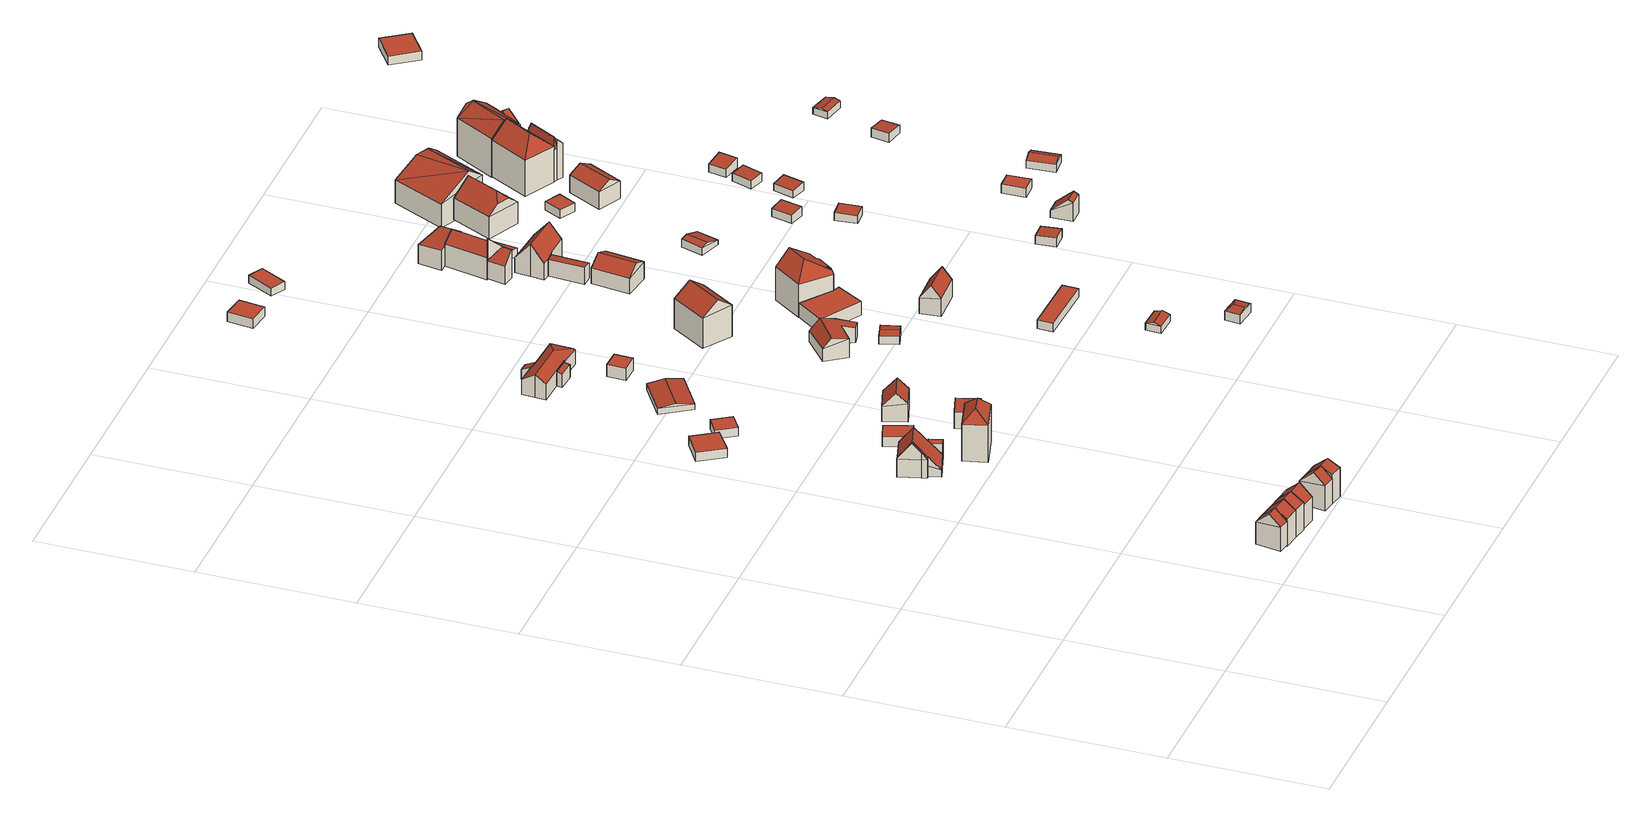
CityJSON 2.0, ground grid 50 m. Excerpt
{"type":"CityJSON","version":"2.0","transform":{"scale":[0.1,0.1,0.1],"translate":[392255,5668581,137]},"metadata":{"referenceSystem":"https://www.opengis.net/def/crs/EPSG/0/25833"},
"CityObjects":{
"building1":{"type":"Building","attributes":{"Gemeindeschluessel":14627140,"Geometrietyp2DReferenz":"3000","function":"31001_9998","roofType":"9999"},"children":["building1-1","building1-2","building1-3"]},
"building1-1":{"type":"BuildingPart","attributes":{"Dachtyp_tdc":"tdcGableRoof","Dachneigung":47.07,"QualitaetDacherkennung":55,"Geometrietyp2DReferenz":"3000","roofType":"3100","measuredHeight":11.53},"parents":["building1"],"geometry":[{"type":"MultiSurface","lod":"2","boundaries":[[[0,1,2,3,4]],[[5,6,7,8]],[[1,0,9,10,11]],[[6,5,12,11,10,13]],[[3,2,14,8,7,15]],[[16,14,2,1]],[[5,8,14,16]],[[15,7,6,17]],[[4,18,0]],[[3,15,17,18,4]],[[1,11,12,19,16]],[[16,19,12,5]],[[13,20,21,17,6]],[[21,18,17]],[[10,9,0,18,21,20,13]]],"semantics":{"surfaces":[{"type":"WallSurface"},{"type":"RoofSurface"},{"type":"GroundSurface"},{"type":"ClosureSurface"}],"values":[0,0,1,1,2,0,3,0,0,3,0,3,0,3,3]}}]},
"building1-2":{"type":"BuildingPart","attributes":{"Dachtyp_tdc":"tdcGableRoof","Dachneigung":50.43,"QualitaetDacherkennung":70,"Geometrietyp2DReferenz":"3000","roofType":"3100","measuredHeight":11.72},"parents":["building1"],"geometry":[{"type":"MultiSurface","lod":"2","boundaries":[[[21,22,23,15,17]],[[22,24,25,23]],[[24,26,27,25]],[[26,4,3,27]],[[26,28,29,9,0,4]],[[20,13,29,28,30,31]],[[22,31,30,24]],[[21,20,31,22]],[[24,30,28,26]],[[3,15,23,25,27]],[[17,15,3,4,18]],[[21,17,18]],[[29,13,10,9]],[[0,18,4]],[[10,13,20,21,18,0,9]]],"semantics":{"surfaces":[{"type":"WallSurface"},{"type":"RoofSurface"},{"type":"GroundSurface"},{"type":"ClosureSurface"}],"values":[0,0,0,0,1,1,0,0,0,2,3,3,0,0,3]}}]},
"building1-3":{"type":"BuildingPart","attributes":{"Dachtyp_tdc":"tdcPolyFlatRoof","Dachneigung":0,"QualitaetDacherkennung":55,"Geometrietyp2DReferenz":"3000","roofType":"1000","measuredHeight":6.22},"parents":["building1"],"geometry":[{"type":"MultiSurface","lod":"2","boundaries":[[[19,32,33,14,16]],[[32,34,35,33]],[[34,36,5,8,35]],[[36,34,32,19,12]],[[14,33,35,8]],[[12,5,36]],[[14,8,5,16]],[[16,5,12,19]]],"semantics":{"surfaces":[{"type":"WallSurface"},{"type":"RoofSurface"},{"type":"GroundSurface"},{"type":"ClosureSurface"}],"values":[0,0,0,1,2,0,3,3]}}]},
"building2":{"type":"Building","attributes":{"Dachtyp_tdc":"tdcPolyFlatRoof","Gemeindeschluessel":14627140,"Dachneigung":0,"QualitaetDacherkennung":100,"Geometrietyp2DReferenz":"3000","function":"31001_9998","roofType":"1000","measuredHeight":3},"geometry":[{"type":"MultiSurface","lod":"2","boundaries":[[[37,38,39,40]],[[38,41,42,39]],[[41,43,44,42]],[[43,37,40,44]],[[43,41,38,37]],[[40,39,42,44]]],"semantics":{"surfaces":[{"type":"WallSurface"},{"type":"RoofSurface"},{"type":"GroundSurface"}],"values":[0,0,0,0,1,2]}}]},
"building3":{"type":"Building","attributes":{"Dachtyp_tdc":"tdcPolyFlatRoof","Gemeindeschluessel":14627140,"Dachneigung":0,"QualitaetDacherkennung":64,"Geometrietyp2DReferenz":"3000","function":"31001_9998","roofType":"1000","measuredHeight":3.33},"geometry":[{"type":"MultiSurface","lod":"2","boundaries":[[[45,46,47,48]],[[46,49,50,47]],[[49,51,52,50]],[[51,45,48,52]],[[51,49,46,45]],[[48,47,50,52]]],"semantics":{"surfaces":[{"type":"WallSurface"},{"type":"RoofSurface"},{"type":"GroundSurface"}],"values":[0,0,0,0,1,2]}}]},
"building4":{"type":"Building","attributes":{"Dachtyp_tdc":"tdcFreeFormRoof","Gemeindeschluessel":14627140,"Dachneigung":39.55,"QualitaetDacherkennung":3,"Geometrietyp2DReferenz":"3000","function":"31001_9998","roofType":"5000","measuredHeight":15.87},"geometry":[{"type":"MultiSurface","lod":"2","boundaries":[[[53,54,55,56]],[[54,57,58,55]],[[57,59,60,58]],[[59,53,56,60]],[[61,62,59,57]],[[61,57,54]],[[62,61,54,53]],[[62,53,59]],[[56,55,58,60]]],"semantics":{"surfaces":[{"type":"WallSurface"},{"type":"RoofSurface"},{"type":"GroundSurface"}],"values":[0,0,0,0,1,1,1,1,2]}}]},
"building5":{"type":"Building","attributes":{"Dachtyp_tdc":"tdcPolyFlatRoof","Gemeindeschluessel":14627140,"Dachneigung":0,"QualitaetDacherkennung":25,"Geometrietyp2DReferenz":"3000","function":"31001_9998","roofType":"1000","measuredHeight":3},"geometry":[{"type":"MultiSurface","lod":"2","boundaries":[[[63,64,65,66]],[[64,67,68,65]],[[67,69,70,68]],[[69,63,66,70]],[[69,67,64,63]],[[66,65,68,70]]],"semantics":{"surfaces":[{"type":"WallSurface"},{"type":"RoofSurface"},{"type":"GroundSurface"}],"values":[0,0,0,0,1,2]}}]},
"building6":{"type":"Building","attributes":{"Dachtyp_tdc":"tdcGableRoof","Gemeindeschluessel":14627140,"Dachneigung":41.11,"QualitaetDacherkennung":85,"Geometrietyp2DReferenz":"3000","function":"31001_9998","roofType":"3100","measuredHeight":11.5},"geometry":[{"type":"MultiSurface","lod":"2","boundaries":[[[71,72,73,74]],[[72,75,76,73]],[[75,77,78,76]],[[77,71,74,78]],[[75,72,79]],[[71,77,80]],[[72,71,80,79]],[[77,75,79,80]],[[74,73,76,78]]],"semantics":{"surfaces":[{"type":"WallSurface"},{"type":"RoofSurface"},{"type":"GroundSurface"}],"values":[0,0,0,0,0,0,1,1,2]}}]},
"building7":{"type":"Building","attributes":{"Dachtyp_tdc":"tdcGableRoof","Gemeindeschluessel":14627140,"Dachneigung":40.53,"QualitaetDacherkennung":62,"Geometrietyp2DReferenz":"3000","function":"31001_9998","roofType":"3100","measuredHeight":11.86},"geometry":[{"type":"MultiSurface","lod":"2","boundaries":[[[81,82,83,84]],[[82,85,86,83]],[[85,87,88,86]],[[87,81,84,88]],[[85,82,89]],[[81,87,90]],[[82,81,90,89]],[[87,85,89,90]],[[84,83,86,88]]],"semantics":{"surfaces":[{"type":"WallSurface"},{"type":"RoofSurface"},{"type":"GroundSurface"}],"values":[0,0,0,0,0,0,1,1,2]}}]},
"building8":{"type":"Building","attributes":{"Dachtyp_tdc":"tdcGableRoof","Gemeindeschluessel":14627140,"Dachneigung":47.08,"QualitaetDacherkennung":84,"Geometrietyp2DReferenz":"3000","function":"31001_9998","roofType":"3100","measuredHeight":9.71},"geometry":[{"type":"MultiSurface","lod":"2","boundaries":[[[91,92,93,94]],[[92,95,96,93]],[[95,97,98,96]],[[97,91,94,98]],[[95,92,99]],[[91,97,100]],[[92,91,100,99]],[[97,95,99,100]],[[94,93,96,98]]],"semantics":{"surfaces":[{"type":"WallSurface"},{"type":"RoofSurface"},{"type":"GroundSurface"}],"values":[0,0,0,0,0,0,1,1,2]}}]},
"building9":{"type":"Building","attributes":{"Dachtyp_tdc":"tdcGableRoof","Gemeindeschluessel":14627140,"Dachneigung":41.24,"QualitaetDacherkennung":57,"Geometrietyp2DReferenz":"3000","function":"31001_9998","roofType":"3100","measuredHeight":11.95},"geometry":[{"type":"MultiSurface","lod":"2","boundaries":[[[82,101,102,83]],[[101,103,104,102]],[[103,85,86,104]],[[85,82,83,86]],[[103,101,105]],[[82,85,106]],[[101,82,106,105]],[[85,103,105,106]],[[83,102,104,86]]],"semantics":{"surfaces":[{"type":"WallSurface"},{"type":"RoofSurface"},{"type":"GroundSurface"}],"values":[0,0,0,0,0,0,1,1,2]}}]},
"building10":{"type":"Building","attributes":{"Dachtyp_tdc":"tdcPolyFlatRoof","Gemeindeschluessel":14627140,"Dachneigung":3.62,"QualitaetDacherkennung":52,"Geometrietyp2DReferenz":"3000","function":"31001_9998","roofType":"2100","measuredHeight":6.01},"geometry":[{"type":"MultiSurface","lod":"2","boundaries":[[[107,108,109,110]],[[108,111,112,109]],[[111,113,114,112]],[[113,107,110,114]],[[113,111,108,107]],[[110,109,112,114]]],"semantics":{"surfaces":[{"type":"WallSurface"},{"type":"RoofSurface"},{"type":"GroundSurface"}],"values":[0,0,0,0,1,2]}}]},
"building11":{"type":"Building","attributes":{"Dachtyp_tdc":"tdcGableRoof","Gemeindeschluessel":14627140,"Dachneigung":40.76,"QualitaetDacherkennung":75,"Geometrietyp2DReferenz":"3000","function":"31001_9998","roofType":"3100","measuredHeight":11.77},"geometry":[{"type":"MultiSurface","lod":"2","boundaries":[[[115,116,117,118]],[[116,101,119,117]],[[101,120,121,119]],[[120,115,118,121]],[[101,116,122]],[[115,120,123]],[[116,115,123,122]],[[120,101,122,123]],[[118,117,119,121]]],"semantics":{"surfaces":[{"type":"WallSurface"},{"type":"RoofSurface"},{"type":"GroundSurface"}],"values":[0,0,0,0,0,0,1,1,2]}}]},
"building12":{"type":"Building","attributes":{"Dachtyp_tdc":"tdcGableRoof","Gemeindeschluessel":14627140,"Dachneigung":10.63,"QualitaetDacherkennung":51,"Geometrietyp2DReferenz":"3000","function":"31001_9998","roofType":"3100","measuredHeight":3},"geometry":[{"type":"MultiSurface","lod":"2","boundaries":[[[124,125,126,127]],[[125,128,129,126]],[[128,130,131,129]],[[130,124,127,131]],[[128,125,132]],[[124,130,133]],[[125,124,133,132]],[[130,128,132,133]],[[127,126,129,131]]],"semantics":{"surfaces":[{"type":"WallSurface"},{"type":"RoofSurface"},{"type":"GroundSurface"}],"values":[0,0,0,0,0,0,1,1,2]}}]},
"building13":{"type":"Building","attributes":{"Dachtyp_tdc":"tdcGableRoof","Gemeindeschluessel":14627140,"Dachneigung":40.9,"QualitaetDacherkennung":84,"Geometrietyp2DReferenz":"3000","function":"31001_9998","roofType":"3100","measuredHeight":11.92},"geometry":[{"type":"MultiSurface","lod":"2","boundaries":[[[134,135,136,137]],[[135,138,139,136]],[[138,140,141,139]],[[140,134,137,141]],[[138,135,142]],[[134,140,143]],[[135,134,143,142]],[[140,138,142,143]],[[137,136,139,141]]],"semantics":{"surfaces":[{"type":"WallSurface"},{"type":"RoofSurface"},{"type":"GroundSurface"}],"values":[0,0,0,0,0,0,1,1,2]}}]},
"building14":{"type":"Building","attributes":{"Gemeindeschluessel":14627140,"Geometrietyp2DReferenz":"3000","function":"31001_9998","roofType":"9999"},"children":["building14-1","building14-2","building14-3"]},
"building14-1":{"type":"BuildingPart","attributes":{"Dachtyp_tdc":"tdcPolyFlatRoof","Dachneigung":24.94,"QualitaetDacherkennung":84,"Geometrietyp2DReferenz":"3000","roofType":"2100","measuredHeight":5.03},"parents":["building14"],"geometry":[{"type":"MultiSurface","lod":"2","boundaries":[[[144,145,146,147]],[[145,148,149,146]],[[150,144,147,151]],[[150,152,148,145,144]],[[147,146,149,153,151]],[[153,149,148,152]],[[150,151,153,152]]],"semantics":{"surfaces":[{"type":"WallSurface"},{"type":"RoofSurface"},{"type":"GroundSurface"},{"type":"ClosureSurface"}],"values":[0,0,0,1,2,3,3]}}]},
"building14-2":{"type":"BuildingPart","attributes":{"Dachtyp_tdc":"tdcPolyFlatRoof","Dachneigung":13.59,"QualitaetDacherkennung":70,"Geometrietyp2DReferenz":"3000","roofType":"2100","measuredHeight":4.99},"parents":["building14"],"geometry":[{"type":"MultiSurface","lod":"2","boundaries":[[[154,155,156,157]],[[155,158,159,156]],[[158,160,161,159]],[[158,155,154,162,160]],[[161,163,157,156,159]],[[163,161,160,162]],[[154,157,163,162]]],"semantics":{"surfaces":[{"type":"WallSurface"},{"type":"RoofSurface"},{"type":"GroundSurface"},{"type":"ClosureSurface"}],"values":[0,0,0,1,2,3,3]}}]},
"building14-3":{"type":"BuildingPart","attributes":{"Dachtyp_tdc":"tdcHipAndGableRoof","Dachneigung":30.52,"QualitaetDacherkennung":41,"Geometrietyp2DReferenz":"3000","roofType":"5000","measuredHeight":7.71},"parents":["building14"],"geometry":[{"type":"MultiSurface","lod":"2","boundaries":[[[164,165,166,161,160]],[[165,167,168,166]],[[167,169,170,168]],[[169,171,150,151,170]],[[172,173,174,149,148]],[[173,175,176,174]],[[175,177,178,176]],[[177,179,154,157,178]],[[175,173,180]],[[173,172,181,171,169,167,180]],[[167,165,164,182,179,177,175,180]],[[163,161,166,168,170,151,153,149,174,176,178,157]],[[160,162,182,164]],[[160,161,163,162]],[[152,150,171,181]],[[152,153,151,150]],[[172,148,152,181]],[[148,149,153,152]],[[162,154,179,182]],[[162,163,157,154]]],"semantics":{"surfaces":[{"type":"WallSurface"},{"type":"RoofSurface"},{"type":"GroundSurface"},{"type":"ClosureSurface"}],"values":[0,0,0,0,0,0,0,0,1,1,1,2,0,3,0,3,0,3,0,3]}}]},
"building15":{"type":"Building","attributes":{"Dachtyp_tdc":"tdcPolyFlatRoof","Gemeindeschluessel":14627140,"Dachneigung":0,"QualitaetDacherkennung":93,"Geometrietyp2DReferenz":"3000","function":"31001_9998","roofType":"1000","measuredHeight":4.22},"geometry":[{"type":"MultiSurface","lod":"2","boundaries":[[[183,184,185,186]],[[184,187,188,185]],[[187,189,190,188]],[[189,183,186,190]],[[189,187,184,183]],[[186,185,188,190]]],"semantics":{"surfaces":[{"type":"WallSurface"},{"type":"RoofSurface"},{"type":"GroundSurface"}],"values":[0,0,0,0,1,2]}}]},
"building16":{"type":"Building","attributes":{"Dachtyp_tdc":"tdcGableRoof","Gemeindeschluessel":14627140,"Dachneigung":40.78,"QualitaetDacherkennung":60,"Geometrietyp2DReferenz":"3000","function":"31001_9998","roofType":"3100","measuredHeight":11.79},"geometry":[{"type":"MultiSurface","lod":"2","boundaries":[[[191,192,193,136]],[[192,194,195,193]],[[194,196,139,195]],[[196,191,136,139]],[[194,192,197]],[[191,196,198]],[[192,191,198,197]],[[196,194,197,198]],[[136,193,195,139]]],"semantics":{"surfaces":[{"type":"WallSurface"},{"type":"RoofSurface"},{"type":"GroundSurface"}],"values":[0,0,0,0,0,0,1,1,2]}}]},
"building17":{"type":"Building","attributes":{"Dachtyp_tdc":"tdcFreeFormRoof","Gemeindeschluessel":14627140,"Dachneigung":14.62,"QualitaetDacherkennung":35,"Geometrietyp2DReferenz":"3000","function":"31001_9998","roofType":"5000","measuredHeight":7.51},"geometry":[{"type":"MultiSurface","lod":"2","boundaries":[[[199,200,201,202]],[[200,203,204,201]],[[203,205,206,204]],[[205,207,208,206]],[[207,209,210,208]],[[209,211,212,210]],[[211,199,202,212]],[[213,214,203,200]],[[209,207,205,214,213,199,211]],[[205,203,214]],[[200,199,213]],[[202,201,204,206,208,210,212]]],"semantics":{"surfaces":[{"type":"WallSurface"},{"type":"RoofSurface"},{"type":"GroundSurface"}],"values":[0,0,0,0,0,0,0,1,1,0,0,2]}}]},
"building18":{"type":"Building","attributes":{"Dachtyp_tdc":"tdcGableRoof","Gemeindeschluessel":14627140,"Dachneigung":10.05,"QualitaetDacherkennung":79,"Geometrietyp2DReferenz":"3000","function":"31001_9998","roofType":"3100","measuredHeight":3.26},"geometry":[{"type":"MultiSurface","lod":"2","boundaries":[[[215,216,217,218]],[[216,219,220,217]],[[219,221,222,220]],[[221,215,218,222]],[[219,216,223]],[[215,221,224]],[[216,215,224,223]],[[221,219,223,224]],[[218,217,220,222]]],"semantics":{"surfaces":[{"type":"WallSurface"},{"type":"RoofSurface"},{"type":"GroundSurface"}],"values":[0,0,0,0,0,0,1,1,2]}}]},
"building19":{"type":"Building","attributes":{"Dachtyp_tdc":"tdcGableRoof","Gemeindeschluessel":14627140,"Dachneigung":35.91,"QualitaetDacherkennung":78,"Geometrietyp2DReferenz":"3000","function":"31001_9998","roofType":"3100","measuredHeight":14.37},"geometry":[{"type":"MultiSurface","lod":"2","boundaries":[[[225,226,227,228]],[[226,229,230,227]],[[229,231,232,230]],[[231,225,228,232]],[[229,226,233]],[[225,231,234]],[[226,225,234,233]],[[231,229,233,234]],[[228,227,230,232]]],"semantics":{"surfaces":[{"type":"WallSurface"},{"type":"RoofSurface"},{"type":"GroundSurface"}],"values":[0,0,0,0,0,0,1,1,2]}}]},
"building20":{"type":"Building","attributes":{"Dachtyp_tdc":"tdcPolyFlatRoof","Gemeindeschluessel":14627140,"Dachneigung":0,"QualitaetDacherkennung":76,"Geometrietyp2DReferenz":"3000","function":"31001_9998","roofType":"1000","measuredHeight":4.73},"geometry":[{"type":"MultiSurface","lod":"2","boundaries":[[[235,236,237,238]],[[236,239,240,237]],[[239,241,242,240]],[[241,243,244,242]],[[243,235,238,244]],[[243,241,239,236,235]],[[238,237,240,242,244]]],"semantics":{"surfaces":[{"type":"WallSurface"},{"type":"RoofSurface"},{"type":"GroundSurface"}],"values":[0,0,0,0,0,1,2]}}]},
"building21":{"type":"Building","attributes":{"Dachtyp_tdc":"tdcFreeFormRoof","Gemeindeschluessel":14627140,"Dachneigung":33.15,"QualitaetDacherkennung":37,"Geometrietyp2DReferenz":"3000","function":"31001_9998","roofType":"5000","measuredHeight":16.19},"geometry":[{"type":"MultiSurface","lod":"2","boundaries":[[[245,246,247,248]],[[246,249,250,247]],[[249,251,252,250]],[[251,253,254,252]],[[253,255,256,254]],[[255,257,258,256]],[[257,259,260,258]],[[259,245,248,260]],[[255,261,262,257]],[[246,245,263,262,261,253,251,249]],[[262,263,259,257]],[[255,253,261]],[[245,259,263]],[[248,247,250,252,254,256,258,260]]],"semantics":{"surfaces":[{"type":"WallSurface"},{"type":"RoofSurface"},{"type":"GroundSurface"}],"values":[0,0,0,0,0,0,0,0,1,1,1,0,0,2]}}]},
"building22":{"type":"Building","attributes":{"Dachtyp_tdc":"tdcGableRoof","Gemeindeschluessel":14627140,"Dachneigung":52.8,"QualitaetDacherkennung":62,"Geometrietyp2DReferenz":"3000","function":"31001_9998","roofType":"3100","measuredHeight":9.97},"geometry":[{"type":"MultiSurface","lod":"2","boundaries":[[[264,265,266,267]],[[265,268,269,266]],[[268,270,271,269]],[[270,264,267,271]],[[268,265,272]],[[264,270,273]],[[265,264,273,272]],[[270,268,272,273]],[[267,266,269,271]]],"semantics":{"surfaces":[{"type":"WallSurface"},{"type":"RoofSurface"},{"type":"GroundSurface"}],"values":[0,0,0,0,0,0,1,1,2]}}]},
"building23":{"type":"Building","attributes":{"Dachtyp_tdc":"tdcPolyFlatRoof","Gemeindeschluessel":14627140,"Dachneigung":0,"QualitaetDacherkennung":80,"Geometrietyp2DReferenz":"3000","function":"31001_9998","roofType":"1000","measuredHeight":3.34},"geometry":[{"type":"MultiSurface","lod":"2","boundaries":[[[274,275,276,277]],[[275,278,279,276]],[[278,280,281,279]],[[280,274,277,281]],[[280,278,275,274]],[[277,276,279,281]]],"semantics":{"surfaces":[{"type":"WallSurface"},{"type":"RoofSurface"},{"type":"GroundSurface"}],"values":[0,0,0,0,1,2]}}]},
"building24":{"type":"Building","attributes":{"Dachtyp_tdc":"tdcGableRoof","Gemeindeschluessel":14627140,"Dachneigung":25.29,"QualitaetDacherkennung":45,"Geometrietyp2DReferenz":"3000","function":"31001_9998","roofType":"3100","measuredHeight":8.28},"geometry":[{"type":"MultiSurface","lod":"2","boundaries":[[[282,283,284]],[[285,282,284,286]],[[283,287,286,284]],[[288,289,290,291]],[[282,285,289,288]],[[285,287,290,289]],[[287,283,291,290]],[[283,282,288,291]],[[287,285,286]]],"semantics":{"surfaces":[{"type":"WallSurface"},{"type":"RoofSurface"},{"type":"GroundSurface"}],"values":[0,1,1,2,0,0,0,0,0]}}]},
"building25":{"type":"Building","attributes":{"Dachtyp_tdc":"tdcPolyFlatRoof","Gemeindeschluessel":14627140,"Dachneigung":0,"QualitaetDacherkennung":50,"Geometrietyp2DReferenz":"3000","function":"31001_9998","roofType":"1000","measuredHeight":2.82},"geometry":[{"type":"MultiSurface","lod":"2","boundaries":[[[292,293,294,295]],[[293,296,297,294]],[[296,298,299,297]],[[298,292,295,299]],[[298,296,293,292]],[[295,294,297,299]]],"semantics":{"surfaces":[{"type":"WallSurface"},{"type":"RoofSurface"},{"type":"GroundSurface"}],"values":[0,0,0,0,1,2]}}]},
"building26":{"type":"Building","attributes":{"Dachtyp_tdc":"tdcPolyFlatRoof","Gemeindeschluessel":14627140,"Dachneigung":5.7,"QualitaetDacherkennung":66,"Geometrietyp2DReferenz":"3000","function":"31001_9998","roofType":"2100","measuredHeight":5.74},"geometry":[{"type":"MultiSurface","lod":"2","boundaries":[[[300,301,302,303]],[[301,304,305,302]],[[304,306,307,305]],[[306,300,303,307]],[[306,304,301,300]],[[303,302,305,307]]],"semantics":{"surfaces":[{"type":"WallSurface"},{"type":"RoofSurface"},{"type":"GroundSurface"}],"values":[0,0,0,0,1,2]}}]},
"building27":{"type":"Building","attributes":{"Gemeindeschluessel":14627140,"Geometrietyp2DReferenz":"3000","function":"31001_9998","roofType":"9999"},"children":["building27-1","building27-2"]},
"building27-1":{"type":"BuildingPart","attributes":{"Dachtyp_tdc":"tdcPolyFlatRoof","Dachneigung":44.88,"QualitaetDacherkennung":81,"Geometrietyp2DReferenz":"3000","roofType":"2100","measuredHeight":9.98},"parents":["building27"],"geometry":[{"type":"MultiSurface","lod":"2","boundaries":[[[308,309,310,311]],[[308,312,313,309]],[[312,314,315,313]],[[312,308,311,314]],[[315,310,309,313]],[[310,315,314,311]]],"semantics":{"surfaces":[{"type":"WallSurface"},{"type":"RoofSurface"},{"type":"GroundSurface"},{"type":"ClosureSurface"}],"values":[0,0,0,1,2,3]}}]},
"building27-2":{"type":"BuildingPart","attributes":{"Dachtyp_tdc":"tdcPolyFlatRoof","Dachneigung":45.71,"QualitaetDacherkennung":46,"Geometrietyp2DReferenz":"3000","roofType":"2100","measuredHeight":13.86},"parents":["building27"],"geometry":[{"type":"MultiSurface","lod":"2","boundaries":[[[316,311,310,317]],[[318,319,320,315,314]],[[319,316,317,320]],[[319,318,311,316]],[[317,310,315,320]],[[314,311,318]],[[315,310,311,314]]],"semantics":{"surfaces":[{"type":"WallSurface"},{"type":"RoofSurface"},{"type":"GroundSurface"},{"type":"ClosureSurface"}],"values":[0,0,0,1,2,0,3]}}]},
"building28":{"type":"Building","attributes":{"Dachtyp_tdc":"tdcGableRoof","Gemeindeschluessel":14627140,"Dachneigung":16.74,"QualitaetDacherkennung":88,"Geometrietyp2DReferenz":"3000","function":"31001_9998","roofType":"3100","measuredHeight":3.21},"geometry":[{"type":"MultiSurface","lod":"2","boundaries":[[[321,322,323,324]],[[322,325,326,323]],[[325,327,328,326]],[[327,321,324,328]],[[325,322,329]],[[321,327,330]],[[322,321,330,329]],[[327,325,329,330]],[[324,323,326,328]]],"semantics":{"surfaces":[{"type":"WallSurface"},{"type":"RoofSurface"},{"type":"GroundSurface"}],"values":[0,0,0,0,0,0,1,1,2]}}]},
"building29":{"type":"Building","attributes":{"Dachtyp_tdc":"tdcGableRoof","Gemeindeschluessel":14627140,"Dachneigung":49.77,"QualitaetDacherkennung":65,"Geometrietyp2DReferenz":"3000","function":"31001_9998","roofType":"3100","measuredHeight":11.02},"geometry":[{"type":"MultiSurface","lod":"2","boundaries":[[[300,331,332,303]],[[331,333,334,332]],[[333,335,336,334]],[[335,337,338,336]],[[337,339,340,338]],[[339,341,342,340]],[[341,343,302,342]],[[343,300,303,302]],[[339,337,335,333]],[[333,331,300,343,341,339]],[[303,332,334,336,338,340,342,302]]],"semantics":{"surfaces":[{"type":"WallSurface"},{"type":"RoofSurface"},{"type":"GroundSurface"}],"values":[0,0,0,0,0,0,0,0,1,1,2]}}]},
"building30":{"type":"Building","attributes":{"Dachtyp_tdc":"tdcFreeFormRoof","Gemeindeschluessel":14627140,"Dachneigung":38.58,"QualitaetDacherkennung":89,"Geometrietyp2DReferenz":"3000","function":"31001_9998","roofType":"5000","measuredHeight":10.67},"geometry":[{"type":"MultiSurface","lod":"2","boundaries":[[[344,345,346,347]],[[345,348,349,346]],[[348,350,351,349]],[[350,352,353,351]],[[352,344,347,353]],[[354,355,345,344]],[[352,350,348,355,354]],[[348,345,355]],[[344,352,354]],[[347,346,349,351,353]]],"semantics":{"surfaces":[{"type":"WallSurface"},{"type":"RoofSurface"},{"type":"GroundSurface"}],"values":[0,0,0,0,0,1,1,0,0,2]}}]},
"building31":{"type":"Building","attributes":{"Dachtyp_tdc":"tdcPolyFlatRoof","Gemeindeschluessel":14627140,"Dachneigung":0,"QualitaetDacherkennung":61,"Geometrietyp2DReferenz":"3000","function":"31001_9998","roofType":"1000","measuredHeight":2.75},"geometry":[{"type":"MultiSurface","lod":"2","boundaries":[[[356,357,358,359]],[[357,360,361,358]],[[360,362,363,361]],[[362,356,359,363]],[[362,360,357,356]],[[359,358,361,363]]],"semantics":{"surfaces":[{"type":"WallSurface"},{"type":"RoofSurface"},{"type":"GroundSurface"}],"values":[0,0,0,0,1,2]}}]},
"building32":{"type":"Building","attributes":{"Dachtyp_tdc":"tdcPolyFlatRoof","Gemeindeschluessel":14627140,"Dachneigung":2.71,"QualitaetDacherkennung":87,"Geometrietyp2DReferenz":"3000","function":"31001_9998","roofType":"2100","measuredHeight":6.83},"geometry":[{"type":"MultiSurface","lod":"2","boundaries":[[[364,365,349,366]],[[365,367,346,349]],[[367,368,369,346]],[[368,370,371,369]],[[370,372,373,371]],[[372,364,366,373]],[[372,370,368,367,365,364]],[[366,349,346,369,371,373]]],"semantics":{"surfaces":[{"type":"WallSurface"},{"type":"RoofSurface"},{"type":"GroundSurface"}],"values":[0,0,0,0,0,0,1,2]}}]},
"building33":{"type":"Building","attributes":{"Dachtyp_tdc":"tdcHipAndGableRoof","Gemeindeschluessel":14627140,"Dachneigung":11.15,"QualitaetDacherkennung":30,"Geometrietyp2DReferenz":"3000","function":"31001_9998","roofType":"5000","measuredHeight":3.85},"geometry":[{"type":"MultiSurface","lod":"2","boundaries":[[[374,375,376,377]],[[375,378,379,376]],[[378,380,381,379]],[[380,374,377,381]],[[378,375,382]],[[374,380,383]],[[375,374,383,382]],[[380,378,382,383]],[[377,376,379,381]]],"semantics":{"surfaces":[{"type":"WallSurface"},{"type":"RoofSurface"},{"type":"GroundSurface"}],"values":[0,0,0,0,1,0,1,1,2]}}]},
"building34":{"type":"Building","attributes":{"Dachtyp_tdc":"tdcPolyFlatRoof","Gemeindeschluessel":14627140,"Dachneigung":0,"QualitaetDacherkennung":65,"Geometrietyp2DReferenz":"3000","function":"31001_9998","roofType":"1000","measuredHeight":2.64},"geometry":[{"type":"MultiSurface","lod":"2","boundaries":[[[384,385,386,387]],[[385,388,389,386]],[[388,390,391,389]],[[390,384,387,391]],[[390,388,385,384]],[[387,386,389,391]]],"semantics":{"surfaces":[{"type":"WallSurface"},{"type":"RoofSurface"},{"type":"GroundSurface"}],"values":[0,0,0,0,1,2]}}]},
"building35":{"type":"Building","attributes":{"Dachtyp_tdc":"tdcGableRoof","Gemeindeschluessel":14627140,"Dachneigung":18.25,"QualitaetDacherkennung":76,"Geometrietyp2DReferenz":"3000","function":"31001_9998","roofType":"3100","measuredHeight":3.21},"geometry":[{"type":"MultiSurface","lod":"2","boundaries":[[[392,393,394,395]],[[393,396,397,394]],[[396,398,399,397]],[[398,392,395,399]],[[396,393,400]],[[392,398,401]],[[393,392,401,400]],[[398,396,400,401]],[[395,394,397,399]]],"semantics":{"surfaces":[{"type":"WallSurface"},{"type":"RoofSurface"},{"type":"GroundSurface"}],"values":[0,0,0,0,0,0,1,1,2]}}]},
"building36":{"type":"Building","attributes":{"Dachtyp_tdc":"tdcPolyFlatRoof","Gemeindeschluessel":14627140,"Dachneigung":2.57,"QualitaetDacherkennung":79,"Geometrietyp2DReferenz":"3000","function":"31001_9998","roofType":"2100","measuredHeight":3.1},"geometry":[{"type":"MultiSurface","lod":"2","boundaries":[[[402,403,404,405]],[[403,406,407,404]],[[406,408,409,407]],[[408,402,405,409]],[[408,406,403,402]],[[405,404,407,409]]],"semantics":{"surfaces":[{"type":"WallSurface"},{"type":"RoofSurface"},{"type":"GroundSurface"}],"values":[0,0,0,0,1,2]}}]},
"building37":{"type":"Building","attributes":{"Dachtyp_tdc":"tdcGableAndHippedGRoof","Gemeindeschluessel":14627140,"Dachneigung":40.65,"QualitaetDacherkennung":74,"Geometrietyp2DReferenz":"3000","function":"31001_9998","roofType":"9999","measuredHeight":12.59},"geometry":[{"type":"MultiSurface","lod":"2","boundaries":[[[410,411,412,413]],[[411,414,415,412]],[[414,416,417,415]],[[416,410,413,417]],[[414,411,418,419]],[[410,416,420]],[[419,418,421]],[[411,410,420,421,418]],[[416,414,419,421,420]],[[413,412,415,417]]],"semantics":{"surfaces":[{"type":"WallSurface"},{"type":"RoofSurface"},{"type":"GroundSurface"}],"values":[0,0,0,0,0,0,1,1,1,2]}}]},
"building38":{"type":"Building","attributes":{"Dachtyp_tdc":"tdcPolyFlatRoof","Gemeindeschluessel":14627140,"Dachneigung":6.12,"QualitaetDacherkennung":93,"Geometrietyp2DReferenz":"3000","function":"31001_9998","roofType":"2100","measuredHeight":3.27},"geometry":[{"type":"MultiSurface","lod":"2","boundaries":[[[422,423,424,425]],[[423,426,427,424]],[[426,428,429,427]],[[428,422,425,429]],[[428,426,423,422]],[[425,424,427,429]]],"semantics":{"surfaces":[{"type":"WallSurface"},{"type":"RoofSurface"},{"type":"GroundSurface"}],"values":[0,0,0,0,1,2]}}]},
"building39":{"type":"Building","attributes":{"Dachtyp_tdc":"tdcPolyFlatRoof","Gemeindeschluessel":14627140,"Dachneigung":3.81,"QualitaetDacherkennung":82,"Geometrietyp2DReferenz":"3000","function":"31001_9998","roofType":"2100","measuredHeight":2.9},"geometry":[{"type":"MultiSurface","lod":"2","boundaries":[[[430,431,432,433]],[[431,434,435,432]],[[434,436,437,435]],[[436,430,433,437]],[[436,434,431,430]],[[433,432,435,437]]],"semantics":{"surfaces":[{"type":"WallSurface"},{"type":"RoofSurface"},{"type":"GroundSurface"}],"values":[0,0,0,0,1,2]}}]},
"building40":{"type":"Building","attributes":{"Dachtyp_tdc":"tdcPolyFlatRoof","Gemeindeschluessel":14627140,"Dachneigung":0,"QualitaetDacherkennung":87,"Geometrietyp2DReferenz":"3000","function":"31001_9998","roofType":"1000","measuredHeight":3.01},"geometry":[{"type":"MultiSurface","lod":"2","boundaries":[[[438,439,440,441]],[[439,442,443,440]],[[442,444,445,443]],[[444,438,441,445]],[[444,442,439,438]],[[441,440,443,445]]],"semantics":{"surfaces":[{"type":"WallSurface"},{"type":"RoofSurface"},{"type":"GroundSurface"}],"values":[0,0,0,0,1,2]}}]},
"building41":{"type":"Building","attributes":{"Dachtyp_tdc":"tdcGableAndHippedGRoof","Gemeindeschluessel":14627140,"Dachneigung":28.64,"QualitaetDacherkennung":58,"Geometrietyp2DReferenz":"3000","function":"31001_9998","roofType":"9999","measuredHeight":14.32},"geometry":[{"type":"MultiSurface","lod":"2","boundaries":[[[446,447,448,449]],[[447,450,451,448]],[[450,452,453,451]],[[452,446,449,453]],[[450,447,454,455]],[[446,452,456]],[[455,454,457]],[[454,456,457]],[[447,456,454]],[[456,447,446]],[[457,450,455]],[[457,452,450]],[[452,457,456]],[[449,448,451,453]]],"semantics":{"surfaces":[{"type":"WallSurface"},{"type":"RoofSurface"},{"type":"GroundSurface"}],"values":[0,0,0,0,0,0,1,1,1,1,1,1,1,2]}}]},
"building42":{"type":"Building","attributes":{"Dachtyp_tdc":"tdcGableRoof","Gemeindeschluessel":14627140,"Dachneigung":29.05,"QualitaetDacherkennung":90,"Geometrietyp2DReferenz":"3000","function":"31001_9998","roofType":"3100","measuredHeight":8.47},"geometry":[{"type":"MultiSurface","lod":"2","boundaries":[[[458,459,460,461]],[[459,462,463,460]],[[462,464,465,463]],[[464,458,461,465]],[[462,459,466]],[[458,464,467]],[[459,458,467,466]],[[464,462,466,467]],[[461,460,463,465]]],"semantics":{"surfaces":[{"type":"WallSurface"},{"type":"RoofSurface"},{"type":"GroundSurface"}],"values":[0,0,0,0,0,0,1,1,2]}}]},
"building43":{"type":"Building","attributes":{"Dachtyp_tdc":"tdcGableRoof","Gemeindeschluessel":14627140,"Dachneigung":40.96,"QualitaetDacherkennung":8,"Geometrietyp2DReferenz":"3000","function":"31001_9998","roofType":"3100","measuredHeight":7.13},"geometry":[{"type":"MultiSurface","lod":"2","boundaries":[[[468,469,470,471]],[[469,472,473,470]],[[472,474,475,473]],[[474,468,471,475]],[[472,469,476]],[[468,474,477]],[[469,468,477,476]],[[474,472,476,477]],[[471,470,473,475]]],"semantics":{"surfaces":[{"type":"WallSurface"},{"type":"RoofSurface"},{"type":"GroundSurface"}],"values":[0,0,0,0,0,0,1,1,2]}}]},
"building44":{"type":"Building","attributes":{"Dachtyp_tdc":"tdcPolyFlatRoof","Gemeindeschluessel":14627140,"Dachneigung":4.86,"QualitaetDacherkennung":82,"Geometrietyp2DReferenz":"3000","function":"31001_9998","roofType":"2100","measuredHeight":2.84},"geometry":[{"type":"MultiSurface","lod":"2","boundaries":[[[478,479,480,481]],[[479,482,483,480]],[[482,484,485,483]],[[484,478,481,485]],[[484,482,479,478]],[[481,480,483,485]]],"semantics":{"surfaces":[{"type":"WallSurface"},{"type":"RoofSurface"},{"type":"GroundSurface"}],"values":[0,0,0,0,1,2]}}]},
"building45":{"type":"Building","attributes":{"Dachtyp_tdc":"tdcPolyFlatRoof","Gemeindeschluessel":14627140,"Dachneigung":3.85,"QualitaetDacherkennung":83,"Geometrietyp2DReferenz":"3000","function":"31001_9998","roofType":"2100","measuredHeight":3.03},"geometry":[{"type":"MultiSurface","lod":"2","boundaries":[[[486,487,488,489]],[[487,490,491,488]],[[490,492,493,491]],[[492,486,489,493]],[[492,490,487,486]],[[489,488,491,493]]],"semantics":{"surfaces":[{"type":"WallSurface"},{"type":"RoofSurface"},{"type":"GroundSurface"}],"values":[0,0,0,0,1,2]}}]},
"building46":{"type":"Building","attributes":{"Gemeindeschluessel":14627140,"Geometrietyp2DReferenz":"3000","function":"31001_9998","roofType":"9999"},"children":["building46-1","building46-2","building46-3"]},
"building46-1":{"type":"BuildingPart","attributes":{"Dachtyp_tdc":"tdcPolyFlatRoof","Dachneigung":44.76,"QualitaetDacherkennung":53,"Geometrietyp2DReferenz":"3000","roofType":"2100","measuredHeight":14.08},"parents":["building46"],"geometry":[{"type":"MultiSurface","lod":"2","boundaries":[[[494,495,496,497,498]],[[499,500,501,502,503]],[[500,494,498,501]],[[500,499,495,494]],[[498,497,502,501]],[[499,503,496,495]],[[503,502,497,496]]],"semantics":{"surfaces":[{"type":"WallSurface"},{"type":"RoofSurface"},{"type":"GroundSurface"},{"type":"ClosureSurface"}],"values":[0,0,0,1,2,0,3]}}]},
"building46-2":{"type":"BuildingPart","attributes":{"Dachtyp_tdc":"tdcFreeFormRoof","Dachneigung":81.16,"QualitaetDacherkennung":38,"Geometrietyp2DReferenz":"3000","roofType":"5000","measuredHeight":15.12},"parents":["building46"],"geometry":[{"type":"MultiSurface","lod":"2","boundaries":[[[504,505,506,507]],[[496,508,509,497]],[[510,508,496]],[[511,510,496,503,505]],[[511,505,504]],[[510,511,504,508]],[[507,506,502,497,509]],[[502,506,505,503]],[[497,502,503,496]],[[507,509,508,504]]],"semantics":{"surfaces":[{"type":"WallSurface"},{"type":"RoofSurface"},{"type":"GroundSurface"},{"type":"ClosureSurface"}],"values":[0,0,1,1,1,1,2,0,3,3]}}]},
"building46-3":{"type":"BuildingPart","attributes":{"Dachtyp_tdc":"tdcHipAndGableRoof","Dachneigung":42.21,"QualitaetDacherkennung":49,"Geometrietyp2DReferenz":"3000","roofType":"5000","measuredHeight":17.47},"parents":["building46"],"geometry":[{"type":"MultiSurface","lod":"2","boundaries":[[[512,513,514,509,508]],[[513,515,516,514]],[[515,517,518,516]],[[513,512,519]],[[517,515,520]],[[512,517,520,519]],[[515,513,519,520]],[[518,507,509,514,516]],[[512,508,504,507,518,517]],[[508,509,507,504]]],"semantics":{"surfaces":[{"type":"WallSurface"},{"type":"RoofSurface"},{"type":"GroundSurface"},{"type":"ClosureSurface"}],"values":[0,0,0,1,0,1,1,2,0,3]}}]},
"building47":{"type":"Building","attributes":{"Dachtyp_tdc":"tdcPolyFlatRoof","Gemeindeschluessel":14627140,"Dachneigung":0,"QualitaetDacherkennung":87,"Geometrietyp2DReferenz":"3000","function":"31001_9998","roofType":"1000","measuredHeight":3.02},"geometry":[{"type":"MultiSurface","lod":"2","boundaries":[[[521,522,523,524]],[[522,525,526,523]],[[525,527,528,526]],[[527,521,524,528]],[[527,525,522,521]],[[524,523,526,528]]],"semantics":{"surfaces":[{"type":"WallSurface"},{"type":"RoofSurface"},{"type":"GroundSurface"}],"values":[0,0,0,0,1,2]}}]},
"building48":{"type":"Building","attributes":{"Dachtyp_tdc":"tdcPolyFlatRoof","Gemeindeschluessel":14627140,"Dachneigung":6.84,"QualitaetDacherkennung":81,"Geometrietyp2DReferenz":"3000","function":"31001_9998","roofType":"2100","measuredHeight":3.46},"geometry":[{"type":"MultiSurface","lod":"2","boundaries":[[[529,530,531,532]],[[530,533,534,531]],[[533,535,536,534]],[[535,529,532,536]],[[535,533,530,529]],[[532,531,534,536]]],"semantics":{"surfaces":[{"type":"WallSurface"},{"type":"RoofSurface"},{"type":"GroundSurface"}],"values":[0,0,0,0,1,2]}}]},
"building49":{"type":"Building","attributes":{"Gemeindeschluessel":14627140,"Geometrietyp2DReferenz":"3000","function":"31001_9998","roofType":"9999"},"children":["building49-1","building49-2"]},
"building49-1":{"type":"BuildingPart","attributes":{"Dachtyp_tdc":"tdcGableRoof","Dachneigung":35.06,"QualitaetDacherkennung":46,"Geometrietyp2DReferenz":"3000","roofType":"3100","measuredHeight":14.18},"parents":["building49"],"geometry":[{"type":"MultiSurface","lod":"2","boundaries":[[[537,538,539,540]],[[538,541,542,539]],[[541,543,544,542]],[[541,538,545]],[[538,537,546,547,548,545]],[[543,541,545,548,549,550]],[[540,539,542,544]],[[540,544,543,537]],[[548,547,549]],[[550,546,537,543]],[[549,547,546,550]]],"semantics":{"surfaces":[{"type":"WallSurface"},{"type":"RoofSurface"},{"type":"GroundSurface"},{"type":"ClosureSurface"}],"values":[0,0,0,0,1,1,2,3,0,3,3]}}]},
"building49-2":{"type":"BuildingPart","attributes":{"Dachtyp_tdc":"tdcGableAndHippedGRoof","Dachneigung":33.7,"QualitaetDacherkennung":52,"Geometrietyp2DReferenz":"3000","roofType":"9999","measuredHeight":17.66},"parents":["building49"],"geometry":[{"type":"MultiSurface","lod":"2","boundaries":[[[551,552,553,554]],[[552,555,537,540,553]],[[556,557,558,544,543]],[[557,559,560,558]],[[559,561,562,560]],[[561,551,554,562]],[[563,564,565]],[[551,565,564]],[[551,566,565]],[[566,551,561]],[[565,567,563]],[[568,569,570,549,547,571,567,565]],[[568,565,566]],[[552,567,571,555]],[[557,569,568,559]],[[556,570,569,557]],[[559,568,566,561]],[[551,564,563,567,552]],[[554,553,540,544,558,560,562]],[[543,550,556]],[[546,537,555]],[[543,544,540,537]],[[543,537,546,550]],[[570,556,550,549]],[[547,546,555,571]],[[549,550,546,547]]],"semantics":{"surfaces":[{"type":"WallSurface"},{"type":"RoofSurface"},{"type":"GroundSurface"},{"type":"ClosureSurface"}],"values":[0,0,0,0,0,0,1,1,1,1,1,1,1,0,0,0,0,0,2,0,0,3,3,0,0,3]}}]},
"building50":{"type":"Building","attributes":{"Dachtyp_tdc":"tdcGableRoof","Gemeindeschluessel":14627140,"Dachneigung":17.98,"QualitaetDacherkennung":85,"Geometrietyp2DReferenz":"3000","function":"31001_9998","roofType":"3100","measuredHeight":3.59},"geometry":[{"type":"MultiSurface","lod":"2","boundaries":[[[572,573,574,575]],[[573,576,577,574]],[[576,578,579,577]],[[578,572,575,579]],[[576,573,580]],[[572,578,581]],[[573,572,581,580]],[[578,576,580,581]],[[575,574,577,579]]],"semantics":{"surfaces":[{"type":"WallSurface"},{"type":"RoofSurface"},{"type":"GroundSurface"}],"values":[0,0,0,0,0,0,1,1,2]}}]},
"building51":{"type":"Building","attributes":{"Dachtyp_tdc":"tdcPolyFlatRoof","Gemeindeschluessel":14627140,"Dachneigung":4.03,"QualitaetDacherkennung":74,"Geometrietyp2DReferenz":"3000","function":"31001_9998","roofType":"2100","measuredHeight":3.17},"geometry":[{"type":"MultiSurface","lod":"2","boundaries":[[[582,583,584,585]],[[583,586,587,584]],[[586,588,589,587]],[[588,582,585,589]],[[588,586,583,582]],[[585,584,587,589]]],"semantics":{"surfaces":[{"type":"WallSurface"},{"type":"RoofSurface"},{"type":"GroundSurface"}],"values":[0,0,0,0,1,2]}}]},
"building52":{"type":"Building","attributes":{"Dachtyp_tdc":"tdcGableRoof","Gemeindeschluessel":14627140,"Dachneigung":15.15,"QualitaetDacherkennung":54,"Geometrietyp2DReferenz":"3000","function":"31001_9998","roofType":"3100","measuredHeight":2.96},"geometry":[{"type":"MultiSurface","lod":"2","boundaries":[[[590,591,592,593]],[[591,594,595,592]],[[594,596,597,595]],[[596,590,593,597]],[[594,591,598]],[[590,596,599]],[[591,590,599,598]],[[596,594,598,599]],[[593,592,595,597]]],"semantics":{"surfaces":[{"type":"WallSurface"},{"type":"RoofSurface"},{"type":"GroundSurface"}],"values":[0,0,0,0,0,0,1,1,2]}}]},
"building53":{"type":"Building","attributes":{"Dachtyp_tdc":"tdcPolyFlatRoof","Gemeindeschluessel":14627140,"Dachneigung":0,"QualitaetDacherkennung":45,"Geometrietyp2DReferenz":"3000","function":"31001_9998","roofType":"1000","measuredHeight":3},"geometry":[{"type":"MultiSurface","lod":"2","boundaries":[[[600,601,602,603]],[[601,604,605,602]],[[604,606,607,605]],[[606,600,603,607]],[[606,604,601,600]],[[603,602,605,607]]],"semantics":{"surfaces":[{"type":"WallSurface"},{"type":"RoofSurface"},{"type":"GroundSurface"}],"values":[0,0,0,0,1,2]}}]}
},
"vertices":[
[94,1045,461],[172,1068,461],[172,1068,398],[94,1045,398],[94,1045,460],[208,945,423],[131,921,422],[131,921,398],[208,945,398],[102,1020,492],[107,1003,514],[184,1026,514],[198,978,460],[116,972,479],[195,986,398],[120,959,398],[195,986,436],[120,959,434],[95,1044,460],[195,986,460],[120,959,463],[120,959,460],
[110,956,460],[110,956,398],[105,973,460],[105,973,398],[85,1043,460],[85,1043,398],[98,999,515],[107,1002,515],[105,973,484],[110,956,463],
[219,993,460],[219,993,398],[231,952,460],[231,952,398],[208,945,460],
[0,1632,408],[77,1682,408],[77,1682,378],[0,1632,378],[127,1605,408],[127,1605,378],[51,1554,408],[51,1554,378],
[312,1071,434],[255,1051,434],[255,1051,400],[312,1071,400],[225,1137,434],[225,1137,400],[282,1157,434],[282,1157,400],
[400,864,499],[289,834,499],[289,834,372],[400,864,372],[269,908,499],[269,908,372],[380,938,499],[380,938,372],[316,881,531],[372,896,531],
[184,1654,407],[223,1596,407],[223,1596,377],[184,1654,377],[172,1563,407],[172,1563,377],[134,1621,407],[134,1621,377],
[645,136,103],[684,130,103],[684,130,27],[645,136,27],[672,48,108],[672,48,27],[633,54,108],[633,54,27],[677,86,142],[639,92,142],
[684,130,104],[740,122,104],[740,122,22],[684,130,22],[726,40,115],[726,40,22],[672,48,115],[672,48,22],[733,79,141],[677,88,141],
[457,1137,461],[376,1111,461],[376,1111,400],[457,1137,400],[353,1185,451],[353,1185,400],[434,1211,451],[434,1211,400],[366,1144,497],[447,1170,497],
[784,115,105],[784,115,22],[773,33,116],[773,33,22],[779,74,141],[733,80,141],
[543,946,416],[477,925,412],[477,925,356],[543,946,356],[454,997,412],[454,997,356],[521,1018,416],[521,1018,356],
[826,25,105],[773,33,105],[773,33,24],[826,25,24],[784,115,24],[838,108,105],[838,108,24],[779,74,142],[832,66,142],
[390,1809,392],[272,1732,392],[272,1732,372],[390,1809,372],[212,1825,392],[212,1825,372],[329,1901,392],[329,1901,372],[242,1779,402],[359,1855,402],
[932,103,80],[977,96,80],[977,96,2],[932,103,2],[963,12,88],[963,12,2],[919,18,88],[919,18,2],[970,49,121],[925,56,121],
[294,2276,381],[325,2274,381],[325,2274,348],[294,2276,348],[324,2237,398],[324,2237,348],[292,2243,396],[292,2243,348],[292,2239,398],[292,2239,348],
[350,2160,397],[349,2145,393],[349,2145,348],[350,2160,348],[291,2149,393],[291,2149,348],[294,2166,397],[294,2166,348],[351,2163,398],[351,2163,348],
[294,2166,402],[212,2169,402],[212,2169,348],[214,2204,425],[214,2204,348],[216,2247,400],[216,2247,348],[292,2243,400],[324,2237,402],[425,2233,402],[425,2233,348],[421,2160,402],[421,2160,348],[421,2155,399],[421,2155,348],[350,2160,400],[359,2198,425],[292,2239,402],[351,2163,402],
[418,1974,411],[358,1975,411],[358,1975,369],[418,1974,369],[359,2035,411],[359,2035,369],[419,2034,411],[419,2034,369],
[977,96,81],[1023,90,81],[1023,90,2],[1009,5,101],[1009,5,2],[963,12,101],[1016,45,120],[970,52,120],
[664,1396,452],[616,1461,433],[616,1461,390],[664,1396,390],[706,1535,426],[706,1535,390],[755,1469,453],[755,1469,390],[781,1413,437],[781,1413,390],[745,1405,441],[745,1405,390],[725,1442,452],[725,1442,390],[632,1438,465],[726,1508,465],
[802,1350,428],[819,1292,428],[819,1292,401],[802,1350,401],[761,1275,429],[761,1275,401],[744,1333,429],[744,1333,401],[787,1283,434],[770,1340,434],
[615,1831,460],[690,1945,460],[690,1945,357],[615,1831,357],[780,1886,465],[780,1886,357],[705,1772,465],[705,1772,357],[738,1914,501],[663,1800,501],
[760,1519,436],[823,1608,436],[823,1608,389],[760,1519,389],[923,1537,436],[923,1537,389],[945,1529,436],[945,1529,389],[893,1440,436],[893,1440,389],
[991,1634,500],[976,1613,500],[976,1613,386],[991,1634,386],[989,1604,490],[989,1604,386],[954,1555,489],[954,1555,386],[942,1564,500],[942,1564,386],[923,1537,491],[923,1537,386],[823,1608,500],[823,1608,386],[890,1704,500],[890,1704,386],[927,1543,500],[887,1614,548],[931,1676,548],
[1087,1230,441],[976,1224,441],[976,1224,380],[1087,1230,380],[972,1290,432],[972,1290,380],[1084,1296,432],[1084,1296,380],[974,1254,480],[1085,1260,480],
[537,3233,272],[526,3150,272],[526,3150,239],[537,3233,239],[453,3159,272],[453,3159,239],[464,3243,272],[464,3243,239],
[783,2116,436],[874,2104,443],[826,2110,465],[799,2240,436],[843,2234,465],[890,2228,443],[783,2116,383],[799,2240,383],[890,2228,383],[874,2104,383],
[1106,924,343],[1108,975,343],[1108,975,314],[1106,924,314],[1311,970,343],[1311,970,314],[1310,918,343],[1310,918,314],
[795,2372,441],[828,2373,438],[828,2373,384],[795,2372,384],[821,2254,438],[821,2254,384],[788,2256,441],[788,2256,384],
[767,2474,470],[767,2474,371],[773,2504,371],[773,2504,470],[729,2481,432],[729,2481,371],[741,2540,432],[741,2540,371],
[811,2496,430],[811,2496,371],[741,2540,509],[817,2524,430],[817,2524,371],
[1296,708,278],[1366,705,278],[1366,705,254],[1296,708,254],[1364,655,277],[1364,655,254],[1294,658,277],[1294,658,254],[1365,680,286],[1295,682,286],
[771,2375,441],[771,2375,384],[775,2418,494],[775,2418,384],[780,2469,433],[780,2469,384],[913,2456,438],[913,2456,384],[908,2408,494],[908,2408,384],[904,2368,446],[904,2368,384],[828,2373,444],
[741,2540,442],[770,2681,443],[770,2681,367],[741,2540,367],[845,2666,443],[845,2666,367],[831,2594,443],[831,2594,367],[817,2524,443],[817,2524,367],[779,2532,473],[808,2673,473],
[817,2524,407],[831,2594,407],[831,2594,379],[817,2524,379],[886,2582,407],[886,2582,379],[874,2495,407],[874,2495,379],
[862,2663,435],[845,2666,435],[862,2663,367],[770,2681,435],[745,2682,435],[745,2682,367],[758,2759,431],[758,2759,367],[875,2733,431],[875,2733,367],
[1449,470,265],[1454,520,265],[1454,520,233],[1449,470,233],[1524,512,264],[1524,512,233],[1518,462,264],[1518,462,233],[1486,504,271],[1482,466,271],
[733,3231,264],[687,3145,264],[687,3145,237],[733,3231,237],[640,3170,264],[640,3170,237],[686,3256,264],[686,3256,237],
[1137,2034,405],[1113,1961,405],[1113,1961,389],[1137,2034,389],[1042,1984,416],[1042,1984,389],[1066,2057,416],[1066,2057,389],[1066,1976,421],[1090,2049,421],
[1475,1045,391],[1471,1110,388],[1471,1110,360],[1475,1045,360],[1525,1113,388],[1525,1113,360],[1528,1048,391],[1528,1048,360],
[1121,2691,442],[1058,2559,442],[1058,2559,367],[1121,2691,367],[953,2609,442],[953,2609,367],[1016,2741,442],[1016,2741,367],[1027,2574,471],[983,2595,471],[1068,2716,493],[1017,2610,493],
[1327,1780,432],[1278,1792,427],[1278,1792,399],[1327,1780,399],[1294,1860,427],[1294,1860,399],[1343,1848,432],[1343,1848,399],
[1337,1682,425],[1387,1686,428],[1387,1686,399],[1337,1682,399],[1392,1616,428],[1392,1616,399],[1343,1612,425],[1343,1612,399],
[1204,2482,398],[1174,2425,398],[1174,2425,368],[1204,2482,368],[1123,2452,398],[1123,2452,368],[1153,2509,398],[1153,2509,368],
[969,2764,442],[1051,2935,442],[1051,2935,362],[969,2764,362],[1203,2862,469],[1203,2862,362],[1121,2691,469],[1121,2691,362],[1130,2897,490],[1175,2876,490],[1073,2714,506],[1146,2867,506],
[1316,2426,446],[1259,2315,446],[1259,2315,385],[1316,2426,385],[1183,2353,446],[1183,2353,385],[1240,2464,446],[1240,2464,385],[1221,2334,469],[1278,2445,469],
[1623,1118,382],[1673,1119,383],[1673,1119,358],[1623,1118,358],[1675,1049,421],[1675,1049,358],[1625,1048,421],[1625,1048,358],[1675,1065,429],[1625,1064,429],
[1462,1822,426],[1414,1836,421],[1414,1836,397],[1462,1822,397],[1432,1903,421],[1432,1903,397],[1481,1890,426],[1481,1890,397],
[1477,1956,420],[1430,1972,417],[1430,1972,390],[1477,1956,390],[1452,2038,417],[1452,2038,390],[1500,2022,420],[1500,2022,390],
[1339,2521,485],[1320,2531,506],[1320,2531,475],[1320,2531,366],[1339,2521,366],[1359,2603,504],[1376,2594,485],[1376,2594,366],[1359,2603,366],[1359,2603,475],
[1365,2642,475],[1371,2627,475],[1371,2627,366],[1365,2642,366],[1309,2537,475],[1309,2537,366],[1317,2539,515],[1364,2627,517],
[1309,2537,488],[1206,2589,490],[1206,2589,366],[1276,2717,491],[1276,2717,366],[1377,2665,488],[1377,2665,366],[1277,2600,540],[1326,2691,540],
[1744,1218,397],[1691,1216,397],[1691,1216,366],[1744,1218,366],[1688,1292,397],[1688,1292,366],[1741,1294,397],[1741,1294,366],
[1480,2121,414],[1539,2109,422],[1539,2109,387],[1480,2121,387],[1527,2050,422],[1527,2050,387],[1468,2062,414],[1468,2062,387],
[1427,2755,485],[1447,2745,485],[1447,2745,362],[1427,2755,362],[1414,2683,474],[1414,2683,362],[1393,2694,474],[1393,2694,362],[1435,2722,504],[1421,2745,494],[1419,2741,497],[1414,2732,504],[1409,2723,497],[1407,2719,494],
[1351,2851,494],[1450,2797,494],[1450,2797,362],[1351,2851,362],[1427,2755,494],[1393,2694,494],[1392,2695,494],[1392,2695,362],[1377,2665,494],[1377,2665,362],[1276,2717,494],[1276,2717,362],[1410,2820,527],[1384,2834,528],[1386,2813,539],[1320,2695,539],[1450,2797,497],[1377,2665,496],[1392,2695,497],[1393,2694,497],[1427,2755,497],
[1857,1184,386],[1850,1274,386],[1850,1274,360],[1857,1184,360],[1906,1278,387],[1906,1278,360],[1912,1188,387],[1912,1188,360],[1880,1276,396],[1886,1186,396],
[1829,1744,410],[1888,1733,405],[1888,1733,378],[1829,1744,378],[1878,1674,405],[1878,1674,378],[1819,1685,410],[1819,1685,378],
[1905,1951,390],[1973,1936,390],[1973,1936,368],[1905,1951,368],[1963,1887,393],[1963,1887,368],[1894,1902,393],[1894,1902,368],[1967,1908,397],[1899,1922,397],
[1926,3195,369],[1843,3136,369],[1843,3136,339],[1926,3195,339],[1784,3218,369],[1784,3218,339],[1868,3278,369],[1868,3278,339]
]}
